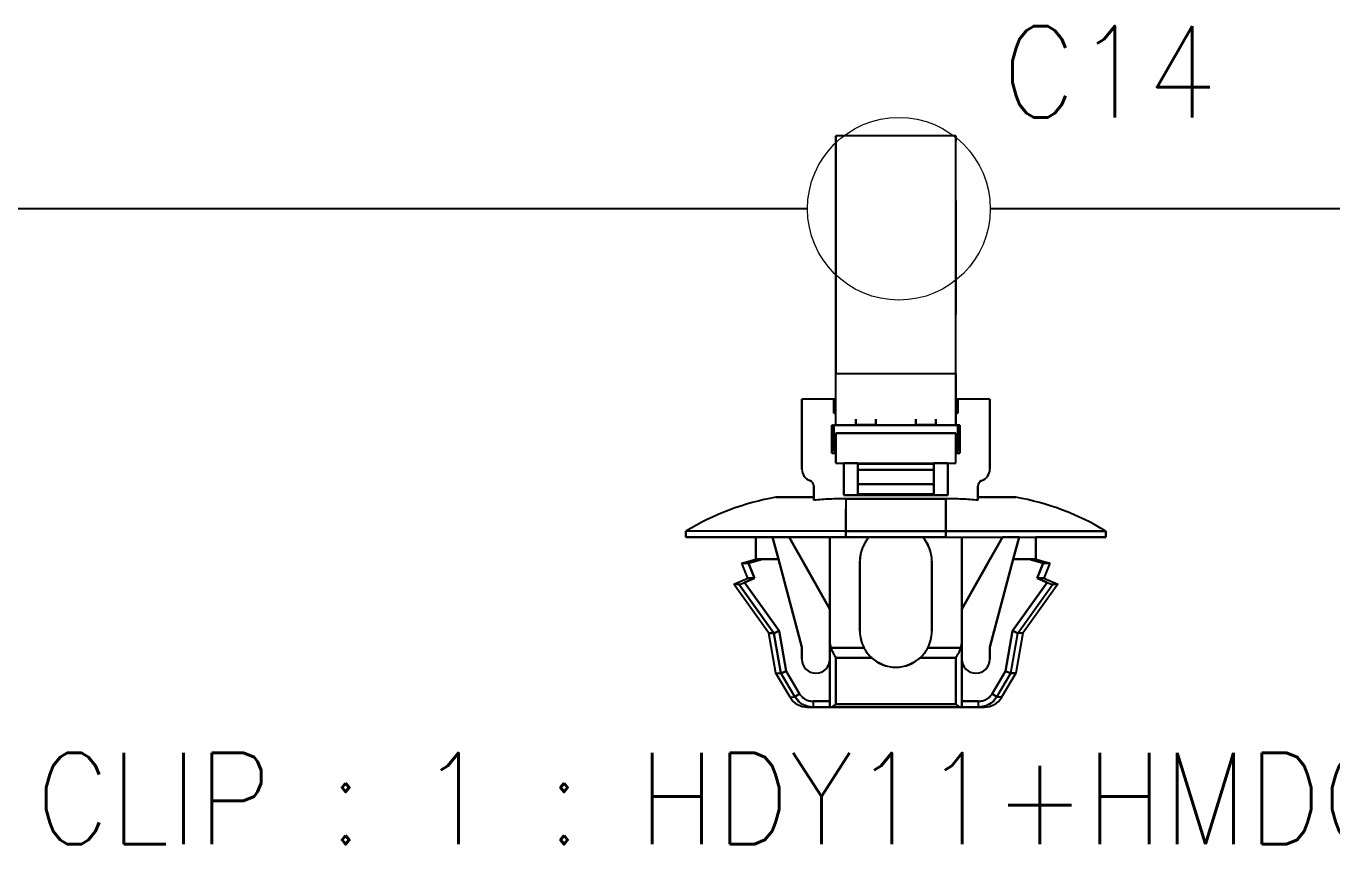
# Model space of a CAD drawing. Header units: inches. Extents: x 47316 to 59086, y 3141 to 11743.
# Drawn here: x 52164.04 to 52199.78, y 6256.4 to 6279.03 of the extents above; entities that cross this region are included whole.
import ezdxf

# ---------------------------------------------------------------- set-up
doc = ezdxf.new("R2010")
doc.units = ezdxf.units.IN
doc.header["$MEASUREMENT"] = 0
doc.styles.get("Standard").update_dxf_attribs({"font": ''})
doc.styles.get('Standard').set_extended_font_data('SimSun')
doc.linetypes.add('_VH_OTCON', pattern='A,0.0001,[7,VeSys.shx,S=0.1,R=0,X=0,Y=0],-0.4,[7,VeSys.shx,S=0.1,R=0,X=0,Y=0],-0.4,["X",Standard,S=1,R=0,X=-0.5,Y=-0.5],-0.0001,[7,VeSys.shx,S=0.1,R=0,X=0,Y=0],-0.4', length=1.2002)

msp = doc.modelspace()

# ---------------------------------------------------------------- linework, layer by layer
at = {"color": 7, "ltscale": 0.378897}
msp.add_line((52186.205, 6276.023), (52186.205, 6269.523), dxfattribs=at)
at = {"color": 7, "ltscale": 0.15}
for p, q in [((52189.489, 6276.023), (52186.205, 6276.023)), ((52186.205, 6269.523), (52189.489, 6269.523)), ((52186.205, 6269.523), (52189.489, 6269.523)), ((52189.489, 6267.887), (52186.205, 6267.887)), ((52186.205, 6267.887), (52189.489, 6267.887)), ((52186.205, 6267.066), (52189.489, 6267.066)), ((52186.205, 6267.066), (52189.489, 6267.066)), ((52189.489, 6260.471), (52186.205, 6260.471)), ((52186.205, 6260.471), (52189.489, 6260.471))]:
    msp.add_line(p, q, dxfattribs=at)
at = {"color": 7, "ltscale": 0.215019}
msp.add_line((52186.205, 6271.556), (52186.205, 6276.023), dxfattribs=at)
at = {"color": 7, "ltscale": 0.315749}
msp.add_line((52186.205, 6276.023), (52186.205, 6270.085), dxfattribs=at)
at = {"color": 7, "ltscale": 0.378905}
msp.add_line((52186.205, 6269.523), (52186.205, 6276.023), dxfattribs=at)
at = {"color": 7, "ltscale": 0.315758}
msp.add_line((52186.205, 6276.023), (52186.205, 6270.085), dxfattribs=at)
at = {"color": 7, "ltscale": 0.378893}
msp.add_line((52189.489, 6269.523), (52189.489, 6276.023), dxfattribs=at)
at = {"color": 7, "ltscale": 0.0272}
msp.add_line((52189.489, 6275.876), (52189.489, 6276.023), dxfattribs=at)
at = {"color": 7, "ltscale": 0.37888}
msp.add_line((52189.489, 6269.523), (52189.489, 6276.023), dxfattribs=at)
at = {"color": 7, "ltscale": 0.027199}
msp.add_line((52189.489, 6276.023), (52189.489, 6275.876), dxfattribs=at)
at = {"color": 7, "ltscale": 0.179182}
msp.add_line((52186.205, 6271.779), (52186.205, 6275.702), dxfattribs=at)
at = {"color": 7, "ltscale": 0.142589}
msp.add_line((52189.489, 6274.257), (52189.489, 6271.135), dxfattribs=at)
at = {"color": 7, "ltscale": 0.142593}
msp.add_line((52189.489, 6271.134), (52189.489, 6274.256), dxfattribs=at)
at = {"color": 0, "linetype": '_VH_OTCON', "ltscale": 5}
for p, q in [((52185.429, 6274.029), (52074.429, 6274.029)), ((52301.429, 6274.029), (52190.429, 6274.029))]:
    msp.add_line(p, q, dxfattribs=at)
at = {"color": 7, "ltscale": 0.026669}
for p, q in [((52186.205, 6271.779), (52186.205, 6271.195)), ((52186.205, 6271.195), (52186.205, 6271.779)), ((52186.205, 6271.556), (52186.205, 6270.973))]:
    msp.add_line(p, q, dxfattribs=at)
at = {"color": 7, "ltscale": 0.108633}
msp.add_line((52186.205, 6268.817), (52186.205, 6271.195), dxfattribs=at)
at = {"color": 7, "ltscale": 0.076392}
msp.add_line((52186.205, 6269.523), (52186.205, 6271.195), dxfattribs=at)
at = {"color": 7, "ltscale": 0.098454}
msp.add_line((52186.205, 6268.817), (52186.205, 6270.973), dxfattribs=at)
at = {"color": 7, "ltscale": 0.057913}
msp.add_line((52186.205, 6268.817), (52186.205, 6270.085), dxfattribs=at)
at = {"color": 7, "ltscale": 0.0644}
for p, q in [((52186.205, 6268.114), (52186.205, 6269.523)), ((52186.205, 6268.114), (52186.205, 6269.523)), ((52189.489, 6269.523), (52189.489, 6268.114)), ((52189.489, 6268.114), (52189.489, 6269.523))]:
    msp.add_line(p, q, dxfattribs=at)
at = {"color": 7, "ltscale": 0.025}
for p, q in [((52185.275, 6268.27), (52185.275, 6268.817)), ((52187.3, 6268.114), (52186.752, 6268.114)), ((52187.3, 6268.114), (52186.752, 6268.114)), ((52187.3, 6268.106), (52186.752, 6268.106)), ((52188.941, 6268.114), (52188.394, 6268.114)), ((52188.941, 6268.114), (52188.394, 6268.114))]:
    msp.add_line(p, q, dxfattribs=at)
at = {"color": 7, "ltscale": 0.039999}
for p, q in [((52186.15, 6268.817), (52185.275, 6268.817)), ((52186.15, 6268.817), (52185.275, 6268.817)), ((52190.419, 6268.817), (52189.543, 6268.817)), ((52190.419, 6268.817), (52189.543, 6268.817))]:
    msp.add_line(p, q, dxfattribs=at)
at = {"color": 7, "ltscale": 0.022501}
for p, q in [((52185.275, 6268.817), (52185.275, 6268.325)), ((52185.275, 6268.817), (52185.275, 6268.325)), ((52190.419, 6268.817), (52190.419, 6268.325)), ((52190.419, 6268.325), (52190.419, 6268.817))]:
    msp.add_line(p, q, dxfattribs=at)
at = {"color": 7, "ltscale": 0.0175}
for p, q in [((52186.15, 6268.817), (52186.15, 6268.434)), ((52186.15, 6268.817), (52186.15, 6268.434)), ((52186.15, 6268.434), (52186.15, 6268.817)), ((52189.543, 6268.817), (52189.543, 6268.434)), ((52189.543, 6268.434), (52189.543, 6268.817))]:
    msp.add_line(p, q, dxfattribs=at)
at = {"color": 7, "ltscale": 0.002499}
for p, q in [((52186.205, 6268.817), (52186.15, 6268.817)), ((52189.543, 6268.817), (52189.489, 6268.817)), ((52186.15, 6268.434), (52186.205, 6268.434)), ((52186.205, 6268.434), (52186.15, 6268.434)), ((52189.489, 6268.434), (52189.543, 6268.434)), ((52189.543, 6268.434), (52189.489, 6268.434)), ((52186.096, 6268.106), (52186.15, 6268.106)), ((52186.096, 6268.106), (52186.15, 6268.106)), ((52189.598, 6268.106), (52189.543, 6268.106)), ((52189.543, 6268.106), (52189.598, 6268.106)), ((52189.543, 6268.106), (52189.598, 6268.106)), ((52186.15, 6267.394), (52186.205, 6267.394)), ((52186.205, 6267.394), (52186.15, 6267.394)), ((52186.15, 6267.394), (52186.205, 6267.394)), ((52189.489, 6267.394), (52189.543, 6267.394)), ((52189.543, 6267.394), (52189.489, 6267.394)), ((52189.489, 6267.394), (52189.543, 6267.394))]:
    msp.add_line(p, q, dxfattribs=at)
at = {"color": 7, "ltscale": 2.6e-05}
for p, q in [((52186.15, 6268.817), (52186.15, 6268.817)), ((52189.543, 6268.817), (52189.543, 6268.817))]:
    msp.add_line(p, q, dxfattribs=at)
at = {"color": 7, "ltscale": 0.064999}
for p, q in [((52185.275, 6268.325), (52185.275, 6266.902)), ((52185.275, 6268.325), (52185.275, 6266.902)), ((52190.419, 6268.325), (52190.419, 6266.902)), ((52190.419, 6266.902), (52190.419, 6268.325))]:
    msp.add_line(p, q, dxfattribs=at)
at = {"color": 7, "ltscale": 0.0625}
msp.add_line((52185.275, 6266.902), (52185.275, 6268.27), dxfattribs=at)
at = {"color": 7, "ltscale": 0.0075}
for p, q in [((52186.752, 6268.106), (52186.752, 6268.27)), ((52186.752, 6268.27), (52186.752, 6268.106)), ((52187.3, 6268.27), (52187.3, 6268.106)), ((52187.3, 6268.106), (52187.3, 6268.27)), ((52188.394, 6268.106), (52188.394, 6268.27)), ((52188.394, 6268.27), (52188.394, 6268.106)), ((52188.941, 6268.27), (52188.941, 6268.106)), ((52188.941, 6268.106), (52188.941, 6268.27)), ((52182.1, 6265.205), (52182.1, 6265.041)), ((52182.1, 6265.041), (52182.1, 6265.205)), ((52186.479, 6265.205), (52186.479, 6265.041)), ((52186.479, 6265.041), (52186.479, 6265.205)), ((52189.215, 6265.041), (52189.215, 6265.205)), ((52189.215, 6265.205), (52189.215, 6265.041)), ((52193.593, 6265.205), (52193.593, 6265.041)), ((52193.593, 6265.041), (52193.593, 6265.205)), ((52185.582, 6260.553), (52185.582, 6260.389)), ((52185.582, 6260.553), (52185.582, 6260.389)), ((52186.041, 6260.389), (52186.041, 6260.553)), ((52190.111, 6260.389), (52190.111, 6260.553)), ((52190.111, 6260.389), (52190.111, 6260.553))]:
    msp.add_line(p, q, dxfattribs=at)
at = {"color": 7, "ltscale": 0.000629}
msp.add_line((52186.109, 6268.106), (52186.096, 6268.106), dxfattribs=at)
at = {"color": 7, "ltscale": 0.035001}
for p, q in [((52186.096, 6268.106), (52186.096, 6267.34)), ((52186.096, 6267.34), (52186.096, 6268.106)), ((52189.598, 6267.34), (52189.598, 6268.106)), ((52189.598, 6267.34), (52189.598, 6268.106)), ((52189.598, 6268.106), (52189.598, 6267.34)), ((52186.479, 6265.041), (52186.479, 6265.807)), ((52186.479, 6265.041), (52186.479, 6265.807))]:
    msp.add_line(p, q, dxfattribs=at)
at = {"color": 7, "ltscale": 0.154999}
for p, q in [((52186.15, 6268.106), (52189.543, 6268.106)), ((52189.543, 6268.106), (52186.15, 6268.106))]:
    msp.add_line(p, q, dxfattribs=at)
at = {"color": 7, "ltscale": 0.032501}
for p, q in [((52186.15, 6268.106), (52186.15, 6267.394)), ((52186.15, 6268.106), (52186.15, 6267.394)), ((52189.543, 6268.106), (52189.543, 6267.394)), ((52189.543, 6267.394), (52189.543, 6268.106))]:
    msp.add_line(p, q, dxfattribs=at)
at = {"color": 7, "ltscale": 0.021939}
msp.add_line((52186.15, 6268.106), (52186.15, 6267.625), dxfattribs=at)
at = {"color": 7, "ltscale": 0.0375}
for p, q in [((52186.205, 6267.887), (52186.205, 6267.066)), ((52186.205, 6267.066), (52186.205, 6267.887)), ((52189.489, 6267.066), (52189.489, 6267.887)), ((52189.489, 6267.066), (52189.489, 6267.887))]:
    msp.add_line(p, q, dxfattribs=at)
at = {"color": 7, "ltscale": 0.000322}
msp.add_line((52187.3, 6268.106), (52187.3, 6268.113), dxfattribs=at)
at = {"color": 7, "ltscale": 0.023056}
msp.add_line((52188.899, 6268.106), (52188.394, 6268.106), dxfattribs=at)
at = {"color": 7, "ltscale": 0.000368}
msp.add_line((52188.941, 6268.114), (52188.941, 6268.106), dxfattribs=at)
at = {"color": 7, "ltscale": 0.010562}
msp.add_line((52186.15, 6267.394), (52186.15, 6267.625), dxfattribs=at)
at = {"color": 7, "ltscale": 0.004999}
for p, q in [((52186.096, 6267.34), (52186.205, 6267.34)), ((52186.205, 6267.34), (52186.096, 6267.34)), ((52189.489, 6267.34), (52189.598, 6267.34)), ((52189.598, 6267.34), (52189.489, 6267.34))]:
    msp.add_line(p, q, dxfattribs=at)
at = {"color": 7, "ltscale": 0.002502}
msp.add_line((52186.205, 6267.34), (52186.205, 6267.394), dxfattribs=at)
at = {"color": 7, "ltscale": 0.040002}
for p, q in [((52186.424, 6267.066), (52186.424, 6266.19)), ((52186.424, 6266.19), (52186.424, 6267.066)), ((52189.27, 6266.19), (52189.27, 6267.066)), ((52189.27, 6266.19), (52189.27, 6267.066)), ((52189.27, 6267.066), (52189.27, 6266.19))]:
    msp.add_line(p, q, dxfattribs=at)
at = {"color": 7, "ltscale": 0.017502}
for p, q in [((52186.807, 6267.066), (52186.424, 6267.066)), ((52189.27, 6267.066), (52188.887, 6267.066))]:
    msp.add_line(p, q, dxfattribs=at)
at = {"color": 7, "ltscale": 0.00087}
for p, q in [((52186.807, 6267.047), (52186.807, 6267.066)), ((52186.807, 6267.066), (52186.807, 6267.047)), ((52188.887, 6267.047), (52188.887, 6267.066)), ((52188.887, 6267.066), (52188.887, 6267.047))]:
    msp.add_line(p, q, dxfattribs=at)
at = {"color": 7, "ltscale": 0.023952}
msp.add_line((52186.807, 6266.542), (52186.807, 6267.066), dxfattribs=at)
at = {"color": 7, "ltscale": 0.007443}
for p, q in [((52186.807, 6266.884), (52186.807, 6267.047)), ((52186.807, 6267.047), (52186.807, 6266.884)), ((52188.887, 6266.884), (52188.887, 6267.047)), ((52188.887, 6267.047), (52188.887, 6266.884))]:
    msp.add_line(p, q, dxfattribs=at)
at = {"color": 7, "ltscale": 0.095001}
for p, q in [((52186.807, 6267.047), (52188.887, 6267.047)), ((52188.887, 6267.047), (52186.807, 6267.047)), ((52186.807, 6266.884), (52188.887, 6266.884)), ((52188.887, 6266.884), (52186.807, 6266.884)), ((52188.887, 6266.493), (52186.807, 6266.493)), ((52186.807, 6266.493), (52188.887, 6266.493)), ((52188.887, 6266.222), (52186.807, 6266.222))]:
    msp.add_line(p, q, dxfattribs=at)
at = {"color": 7, "ltscale": 0.017839}
for p, q in [((52186.807, 6266.493), (52186.807, 6266.884)), ((52186.807, 6266.884), (52186.807, 6266.493)), ((52188.887, 6266.493), (52188.887, 6266.884)), ((52188.887, 6266.884), (52188.887, 6266.493))]:
    msp.add_line(p, q, dxfattribs=at)
at = {"color": 7, "ltscale": 0.013786}
msp.add_line((52185.603, 6266.135), (52185.603, 6266.437), dxfattribs=at)
at = {"color": 7, "ltscale": 0.017471}
for p, q in [((52185.603, 6266.055), (52185.603, 6266.437)), ((52190.091, 6266.055), (52190.091, 6266.437))]:
    msp.add_line(p, q, dxfattribs=at)
at = {"color": 7, "ltscale": 0.017476}
for p, q in [((52185.603, 6266.437), (52185.603, 6266.055)), ((52190.091, 6266.437), (52190.091, 6266.055))]:
    msp.add_line(p, q, dxfattribs=at)
at = {"color": 7, "ltscale": 0.014789}
msp.add_line((52186.807, 6266.514), (52186.807, 6266.19), dxfattribs=at)
at = {"color": 7, "ltscale": 0.013841}
for p, q in [((52186.807, 6266.19), (52186.807, 6266.493)), ((52188.887, 6266.493), (52188.887, 6266.19))]:
    msp.add_line(p, q, dxfattribs=at)
at = {"color": 7, "ltscale": 0.012407}
for p, q in [((52186.807, 6266.222), (52186.807, 6266.493)), ((52188.887, 6266.222), (52188.887, 6266.493))]:
    msp.add_line(p, q, dxfattribs=at)
at = {"color": 7, "ltscale": 0.047501}
for p, q in [((52184.563, 6266.135), (52185.603, 6266.135)), ((52185.603, 6266.135), (52184.563, 6266.135)), ((52190.091, 6266.135), (52191.131, 6266.135)), ((52191.131, 6266.135), (52190.091, 6266.135))]:
    msp.add_line(p, q, dxfattribs=at)
at = {"color": 7, "ltscale": 0.00369}
for p, q in [((52185.603, 6266.055), (52185.603, 6266.135)), ((52190.091, 6266.135), (52190.091, 6266.055))]:
    msp.add_line(p, q, dxfattribs=at)
at = {"color": 7, "ltscale": 0.129999}
for p, q in [((52186.424, 6266.19), (52189.27, 6266.19)), ((52189.27, 6266.19), (52186.424, 6266.19))]:
    msp.add_line(p, q, dxfattribs=at)
at = {"color": 7, "ltscale": 0.040567}
for p, q in [((52186.479, 6266.093), (52186.479, 6265.205)), ((52189.215, 6266.093), (52189.215, 6265.205))]:
    msp.add_line(p, q, dxfattribs=at)
at = {"color": 7, "ltscale": 0.125}
for p, q in [((52189.215, 6266.093), (52186.479, 6266.093)), ((52186.479, 6266.093), (52189.215, 6266.093)), ((52189.215, 6265.205), (52186.479, 6265.205)), ((52186.479, 6265.205), (52189.215, 6265.205)), ((52189.215, 6265.041), (52186.479, 6265.041)), ((52186.479, 6265.041), (52189.215, 6265.041))]:
    msp.add_line(p, q, dxfattribs=at)
at = {"color": 7, "ltscale": 0.040569}
for p, q in [((52186.479, 6266.093), (52186.479, 6265.205)), ((52189.215, 6265.205), (52189.215, 6266.093))]:
    msp.add_line(p, q, dxfattribs=at)
at = {"color": 7, "ltscale": 0.001447}
msp.add_line((52188.887, 6266.222), (52188.887, 6266.19), dxfattribs=at)
at = {"color": 7, "ltscale": 0.02751}
msp.add_line((52189.215, 6265.205), (52189.215, 6265.807), dxfattribs=at)
msp.add_line((52189.215, 6265.205), (52189.215, 6265.807), dxfattribs=at)
at = {"color": 7, "ltscale": 0.2}
for p, q in [((52186.479, 6265.205), (52182.1, 6265.205)), ((52186.479, 6265.205), (52182.1, 6265.205)), ((52186.479, 6265.041), (52182.1, 6265.041)), ((52182.1, 6265.041), (52186.479, 6265.041)), ((52193.593, 6265.205), (52189.215, 6265.205)), ((52189.215, 6265.205), (52193.593, 6265.205)), ((52189.215, 6265.041), (52193.593, 6265.041)), ((52189.215, 6265.041), (52193.593, 6265.041))]:
    msp.add_line(p, q, dxfattribs=at)
at = {"color": 7, "ltscale": 0.087396}
for p, q in [((52182.1, 6265.041), (52184.014, 6265.041)), ((52193.593, 6265.041), (52191.68, 6265.041)), ((52193.593, 6265.041), (52191.68, 6265.041))]:
    msp.add_line(p, q, dxfattribs=at)
at = {"color": 7, "ltscale": 0.0875}
for p, q in [((52184.016, 6265.041), (52182.1, 6265.041)), ((52186.862, 6262.469), (52186.862, 6264.384)), ((52186.862, 6264.384), (52186.862, 6262.469)), ((52188.832, 6264.384), (52188.832, 6262.469)), ((52188.832, 6262.469), (52188.832, 6264.384)), ((52188.832, 6262.469), (52188.832, 6264.384))]:
    msp.add_line(p, q, dxfattribs=at)
at = {"color": 7, "ltscale": 0.027499}
for p, q in [((52184.016, 6264.439), (52184.016, 6265.041)), ((52184.016, 6265.041), (52184.016, 6264.439)), ((52191.678, 6264.439), (52191.678, 6265.041)), ((52191.678, 6265.041), (52191.678, 6264.439))]:
    msp.add_line(p, q, dxfattribs=at)
at = {"color": 7, "ltscale": 0.028456}
for p, q in [((52184.634, 6264.439), (52184.473, 6265.041)), ((52184.473, 6265.041), (52184.634, 6264.439)), ((52191.06, 6264.439), (52191.22, 6265.041)), ((52191.22, 6265.041), (52191.06, 6264.439))]:
    msp.add_line(p, q, dxfattribs=at)
at = {"color": 7, "ltscale": 0.020602}
for p, q in [((52184.473, 6265.041), (52184.924, 6265.041)), ((52191.22, 6265.041), (52190.769, 6265.041)), ((52191.22, 6265.041), (52190.769, 6265.041))]:
    msp.add_line(p, q, dxfattribs=at)
at = {"color": 7, "ltscale": 0.020749}
msp.add_line((52184.928, 6265.041), (52184.473, 6265.041), dxfattribs=at)
at = {"color": 7, "ltscale": 0.015289}
msp.add_line((52185.092, 6264.751), (52184.927, 6265.042), dxfattribs=at)
at = {"color": 7, "ltscale": 0.015242}
for p, q in [((52184.928, 6265.041), (52185.092, 6264.751)), ((52190.602, 6264.751), (52190.766, 6265.041))]:
    msp.add_line(p, q, dxfattribs=at)
at = {"color": 7, "ltscale": 0.089999}
for p, q in [((52186.041, 6265.041), (52186.041, 6263.071)), ((52186.041, 6263.071), (52186.041, 6265.041)), ((52189.653, 6263.071), (52189.653, 6265.041)), ((52189.653, 6265.041), (52189.653, 6263.071))]:
    msp.add_line(p, q, dxfattribs=at)
at = {"color": 7, "ltscale": 0.015215}
msp.add_line((52190.766, 6265.041), (52190.602, 6264.751), dxfattribs=at)
at = {"color": 7, "ltscale": 0.02697}
msp.add_line((52185.382, 6264.236), (52185.092, 6264.751), dxfattribs=at)
at = {"color": 7, "ltscale": 0.026985}
for p, q in [((52185.092, 6264.751), (52185.382, 6264.236)), ((52190.311, 6264.236), (52190.602, 6264.751))]:
    msp.add_line(p, q, dxfattribs=at)
at = {"color": 7, "ltscale": 0.02701}
msp.add_line((52190.602, 6264.751), (52190.311, 6264.236), dxfattribs=at)
at = {"color": 7, "ltscale": 0.018183}
msp.add_line((52183.633, 6264.329), (52184.016, 6264.439), dxfattribs=at)
at = {"color": 7, "ltscale": 0.008429}
for p, q in [((52183.817, 6264.329), (52183.633, 6264.329)), ((52191.712, 6263.919), (52191.896, 6263.919))]:
    msp.add_line(p, q, dxfattribs=at)
at = {"color": 7, "ltscale": 0.020195}
for p, q in [((52183.797, 6263.919), (52183.633, 6264.329)), ((52183.817, 6264.329), (52183.982, 6263.919)), ((52183.982, 6263.919), (52183.817, 6264.329)), ((52191.876, 6264.329), (52191.712, 6263.919)), ((52191.712, 6263.919), (52191.876, 6264.329)), ((52192.061, 6264.329), (52191.896, 6263.919))]:
    msp.add_line(p, q, dxfattribs=at)
at = {"color": 7, "ltscale": 0.008438}
msp.add_line((52183.633, 6264.329), (52183.818, 6264.329), dxfattribs=at)
at = {"color": 7, "ltscale": 0.002185}
msp.add_line((52183.724, 6264.329), (52183.676, 6264.329), dxfattribs=at)
at = {"color": 7, "ltscale": 0.018199}
for p, q in [((52184.201, 6264.439), (52183.817, 6264.329)), ((52183.817, 6264.329), (52184.201, 6264.439)), ((52191.493, 6264.439), (52191.876, 6264.329)), ((52191.876, 6264.329), (52191.493, 6264.439))]:
    msp.add_line(p, q, dxfattribs=at)
at = {"color": 7, "ltscale": 0.000342}
for p, q in [((52184.023, 6264.439), (52184.016, 6264.439)), ((52191.678, 6264.439), (52191.67, 6264.439))]:
    msp.add_line(p, q, dxfattribs=at)
at = {"color": 7, "ltscale": 0.006641}
msp.add_line((52184.016, 6264.439), (52184.161, 6264.439), dxfattribs=at)
at = {"color": 7, "ltscale": 0.002142}
msp.add_line((52184.063, 6264.439), (52184.016, 6264.439), dxfattribs=at)
at = {"color": 7, "ltscale": 0.00033}
for p, q in [((52184.016, 6264.439), (52184.023, 6264.439)), ((52191.671, 6264.439), (52191.678, 6264.439)), ((52191.896, 6263.919), (52191.889, 6263.919))]:
    msp.add_line(p, q, dxfattribs=at)
at = {"color": 7, "ltscale": 0.002136}
msp.add_line((52184.016, 6264.439), (52184.063, 6264.439), dxfattribs=at)
at = {"color": 7, "ltscale": 0.001825}
msp.add_line((52184.023, 6264.439), (52184.063, 6264.439), dxfattribs=at)
at = {"color": 7, "ltscale": 0.003674}
for p, q in [((52184.104, 6264.439), (52184.023, 6264.439)), ((52191.67, 6264.439), (52191.59, 6264.439))]:
    msp.add_line(p, q, dxfattribs=at)
at = {"color": 7, "ltscale": 0.006299}
msp.add_line((52184.201, 6264.439), (52184.063, 6264.439), dxfattribs=at)
at = {"color": 7, "ltscale": 0.006305}
msp.add_line((52184.063, 6264.439), (52184.201, 6264.439), dxfattribs=at)
at = {"color": 7, "ltscale": 0.00329}
msp.add_line((52184.176, 6264.439), (52184.104, 6264.439), dxfattribs=at)
at = {"color": 7, "ltscale": 0.019785}
for p, q in [((52184.634, 6264.439), (52184.201, 6264.439)), ((52184.201, 6264.439), (52184.634, 6264.439)), ((52191.06, 6264.439), (52191.493, 6264.439)), ((52191.493, 6264.439), (52191.06, 6264.439))]:
    msp.add_line(p, q, dxfattribs=at)
at = {"color": 7, "ltscale": 0.11383}
for p, q in [((52185.275, 6262.031), (52184.634, 6264.439)), ((52184.634, 6264.439), (52185.275, 6262.031)), ((52190.419, 6262.031), (52191.06, 6264.439)), ((52191.06, 6264.439), (52190.419, 6262.031))]:
    msp.add_line(p, q, dxfattribs=at)
at = {"color": 7, "ltscale": 0.065039}
msp.add_line((52186.041, 6263.071), (52185.341, 6264.31), dxfattribs=at)
at = {"color": 7, "ltscale": 0.06116}
msp.add_line((52186.041, 6263.071), (52185.382, 6264.236), dxfattribs=at)
at = {"color": 7, "ltscale": 0.061156}
for p, q in [((52185.382, 6264.236), (52186.041, 6263.071)), ((52189.653, 6263.071), (52190.311, 6264.236))]:
    msp.add_line(p, q, dxfattribs=at)
at = {"color": 7, "ltscale": 0.064963}
msp.add_line((52190.352, 6264.309), (52189.653, 6263.071), dxfattribs=at)
at = {"color": 7, "ltscale": 0.061161}
msp.add_line((52190.311, 6264.236), (52189.653, 6263.071), dxfattribs=at)
at = {"color": 7, "ltscale": 0.008441}
for p, q in [((52191.678, 6264.439), (52191.493, 6264.439)), ((52191.493, 6264.439), (52191.678, 6264.439)), ((52191.897, 6263.919), (52191.712, 6263.919))]:
    msp.add_line(p, q, dxfattribs=at)
at = {"color": 7, "ltscale": 0.008432}
msp.add_line((52191.493, 6264.439), (52191.678, 6264.439), dxfattribs=at)
at = {"color": 7, "ltscale": 0.00434}
msp.add_line((52191.59, 6264.439), (52191.495, 6264.439), dxfattribs=at)
at = {"color": 7, "ltscale": 0.002209}
msp.add_line((52191.622, 6264.439), (52191.671, 6264.439), dxfattribs=at)
at = {"color": 7, "ltscale": 0.000286}
for p, q in [((52191.676, 6264.437), (52191.67, 6264.439)), ((52191.67, 6264.439), (52191.676, 6264.437))]:
    msp.add_line(p, q, dxfattribs=at)
at = {"color": 7, "ltscale": 0.018174}
msp.add_line((52191.678, 6264.439), (52192.06, 6264.329), dxfattribs=at)
at = {"color": 7, "ltscale": 0.004681}
for p, q in [((52191.979, 6264.329), (52191.876, 6264.329)), ((52191.876, 6264.329), (52191.979, 6264.329))]:
    msp.add_line(p, q, dxfattribs=at)
at = {"color": 7, "ltscale": 0.002823}
msp.add_line((52192.04, 6264.329), (52191.979, 6264.329), dxfattribs=at)
at = {"color": 7, "ltscale": 0.00282}
for p, q in [((52191.979, 6264.329), (52192.04, 6264.329)), ((52183.817, 6263.919), (52183.879, 6263.919))]:
    msp.add_line(p, q, dxfattribs=at)
at = {"color": 7, "ltscale": 0.000925}
msp.add_line((52192.061, 6264.329), (52192.04, 6264.329), dxfattribs=at)
at = {"color": 7, "ltscale": 0.000912}
for p, q in [((52192.04, 6264.329), (52192.06, 6264.329)), ((52183.797, 6263.919), (52183.817, 6263.919))]:
    msp.add_line(p, q, dxfattribs=at)
at = {"color": 7, "ltscale": 0.019}
msp.add_line((52183.414, 6263.755), (52183.797, 6263.919), dxfattribs=at)
at = {"color": 7, "ltscale": 0.013619}
for p, q in [((52183.982, 6263.919), (52183.708, 6263.802)), ((52183.708, 6263.802), (52183.982, 6263.919)), ((52191.712, 6263.919), (52191.986, 6263.802)), ((52191.986, 6263.802), (52191.712, 6263.919))]:
    msp.add_line(p, q, dxfattribs=at)
at = {"color": 7, "ltscale": 0.0009}
msp.add_line((52183.816, 6263.919), (52183.797, 6263.919), dxfattribs=at)
at = {"color": 7, "ltscale": 0.002856}
msp.add_line((52183.804, 6263.919), (52183.867, 6263.919), dxfattribs=at)
at = {"color": 7, "ltscale": 0.002869}
msp.add_line((52183.867, 6263.919), (52183.804, 6263.919), dxfattribs=at)
at = {"color": 7, "ltscale": 0.002832}
msp.add_line((52183.878, 6263.919), (52183.816, 6263.919), dxfattribs=at)
at = {"color": 7, "ltscale": 0.004715}
msp.add_line((52183.982, 6263.919), (52183.878, 6263.919), dxfattribs=at)
at = {"color": 7, "ltscale": 0.004687}
msp.add_line((52183.879, 6263.919), (52183.982, 6263.919), dxfattribs=at)
at = {"color": 7, "ltscale": 0.040697}
msp.add_line((52186.041, 6263.274), (52186.041, 6264.165), dxfattribs=at)
at = {"color": 7, "ltscale": 0.040701}
msp.add_line((52186.041, 6264.165), (52186.041, 6263.274), dxfattribs=at)
at = {"color": 7, "ltscale": 0.004291}
msp.add_line((52191.806, 6263.919), (52191.712, 6263.919), dxfattribs=at)
at = {"color": 7, "ltscale": 0.003809}
msp.add_line((52191.889, 6263.919), (52191.806, 6263.919), dxfattribs=at)
at = {"color": 7, "ltscale": 0.001593}
msp.add_line((52191.855, 6263.919), (52191.89, 6263.919), dxfattribs=at)
at = {"color": 7, "ltscale": 0.000327}
msp.add_line((52191.89, 6263.919), (52191.897, 6263.919), dxfattribs=at)
at = {"color": 7, "ltscale": 0.019025}
msp.add_line((52191.897, 6263.919), (52192.28, 6263.755), dxfattribs=at)
at = {"color": 7, "ltscale": 4.3e-05}
msp.add_line((52183.414, 6263.755), (52183.415, 6263.755), dxfattribs=at)
at = {"color": 7, "ltscale": 0.075271}
for p, q in [((52184.372, 6262.414), (52183.414, 6263.755)), ((52183.549, 6263.755), (52184.507, 6262.414)), ((52184.507, 6262.414), (52183.549, 6263.755)), ((52191.187, 6262.414), (52192.145, 6263.755)), ((52192.28, 6263.755), (52191.322, 6262.414))]:
    msp.add_line(p, q, dxfattribs=at)
at = {"color": 7, "ltscale": 4.9e-05}
msp.add_line((52183.414, 6263.755), (52183.415, 6263.755), dxfattribs=at)
at = {"color": 7, "ltscale": 0.000903}
msp.add_line((52183.415, 6263.755), (52183.435, 6263.755), dxfattribs=at)
at = {"color": 7, "ltscale": 0.000916}
msp.add_line((52183.415, 6263.755), (52183.435, 6263.755), dxfattribs=at)
at = {"color": 7, "ltscale": 0.005222}
msp.add_line((52183.435, 6263.755), (52183.549, 6263.755), dxfattribs=at)
at = {"color": 7, "ltscale": 0.005249}
msp.add_line((52183.435, 6263.755), (52183.55, 6263.755), dxfattribs=at)
at = {"color": 7, "ltscale": 0.074459}
for p, q in [((52183.708, 6263.802), (52184.655, 6262.475)), ((52184.655, 6262.475), (52183.708, 6263.802)), ((52191.986, 6263.802), (52191.038, 6262.475)), ((52191.038, 6262.475), (52191.986, 6263.802))]:
    msp.add_line(p, q, dxfattribs=at)
at = {"color": 7, "ltscale": 0.075264}
msp.add_line((52191.187, 6262.414), (52192.144, 6263.755), dxfattribs=at)
at = {"color": 7, "ltscale": 0.006177}
msp.add_line((52192.144, 6263.755), (52192.28, 6263.755), dxfattribs=at)
at = {"color": 7, "ltscale": 0.006165}
for p, q in [((52192.28, 6263.755), (52192.145, 6263.755)), ((52191.322, 6262.414), (52191.187, 6262.414)), ((52191.322, 6262.414), (52191.187, 6262.414))]:
    msp.add_line(p, q, dxfattribs=at)
at = {"color": 7, "ltscale": 0.039936}
for p, q in [((52186.041, 6263.071), (52186.041, 6262.196)), ((52186.041, 6262.196), (52186.041, 6263.071)), ((52189.653, 6262.196), (52189.653, 6263.071)), ((52189.653, 6263.071), (52189.653, 6262.196))]:
    msp.add_line(p, q, dxfattribs=at)
at = {"color": 7, "ltscale": 0.048712}
msp.add_line((52186.041, 6262.004), (52186.041, 6263.071), dxfattribs=at)
at = {"color": 7, "ltscale": 0.002621}
for p, q in [((52184.511, 6262.415), (52184.564, 6262.437)), ((52184.564, 6262.437), (52184.511, 6262.415)), ((52191.13, 6262.437), (52191.183, 6262.415)), ((52191.183, 6262.415), (52191.13, 6262.437))]:
    msp.add_line(p, q, dxfattribs=at)
at = {"color": 7, "ltscale": 0.000205}
for p, q in [((52184.564, 6262.437), (52184.568, 6262.439)), ((52184.568, 6262.439), (52184.564, 6262.437)), ((52191.126, 6262.439), (52191.13, 6262.437)), ((52191.13, 6262.437), (52191.126, 6262.439))]:
    msp.add_line(p, q, dxfattribs=at)
at = {"color": 7, "ltscale": 0.004321}
for p, q in [((52184.568, 6262.439), (52184.655, 6262.475)), ((52184.655, 6262.475), (52184.568, 6262.439)), ((52191.038, 6262.475), (52191.126, 6262.439)), ((52191.126, 6262.439), (52191.038, 6262.475))]:
    msp.add_line(p, q, dxfattribs=at)
at = {"color": 7, "ltscale": 0.051095}
for p, q in [((52184.655, 6262.475), (52184.848, 6261.373)), ((52184.848, 6261.373), (52184.655, 6262.475)), ((52191.038, 6262.475), (52190.846, 6261.373)), ((52190.846, 6261.373), (52191.038, 6262.475))]:
    msp.add_line(p, q, dxfattribs=at)
at = {"color": 7, "ltscale": 0.006168}
for p, q in [((52184.507, 6262.414), (52184.372, 6262.414)), ((52184.372, 6262.414), (52184.507, 6262.414))]:
    msp.add_line(p, q, dxfattribs=at)
at = {"color": 7, "ltscale": 0.05076}
for p, q in [((52184.563, 6261.319), (52184.372, 6262.414)), ((52191.322, 6262.414), (52191.13, 6261.319))]:
    msp.add_line(p, q, dxfattribs=at)
at = {"color": 7, "ltscale": 0.050773}
for p, q in [((52184.511, 6262.415), (52184.702, 6261.32)), ((52184.702, 6261.32), (52184.511, 6262.415)), ((52190.991, 6261.32), (52191.183, 6262.415))]:
    msp.add_line(p, q, dxfattribs=at)
at = {"color": 7, "ltscale": 0.082565}
for p, q in [((52186.041, 6260.389), (52186.041, 6262.196)), ((52186.041, 6262.196), (52186.041, 6260.389)), ((52189.653, 6262.196), (52189.653, 6260.389)), ((52189.653, 6260.389), (52189.653, 6262.196))]:
    msp.add_line(p, q, dxfattribs=at)
at = {"color": 7, "ltscale": 0.050769}
msp.add_line((52190.991, 6261.32), (52191.186, 6262.414), dxfattribs=at)
at = {"color": 7, "ltscale": 0.014999}
for p, q in [((52185.275, 6261.702), (52185.275, 6262.031)), ((52185.275, 6262.031), (52185.275, 6261.702)), ((52190.419, 6261.702), (52190.419, 6262.031)), ((52190.419, 6261.702), (52190.419, 6262.031)), ((52190.419, 6262.031), (52190.419, 6261.702))]:
    msp.add_line(p, q, dxfattribs=at)
at = {"color": 7, "ltscale": 0.008279}
msp.add_line((52186.041, 6261.823), (52186.041, 6262.004), dxfattribs=at)
at = {"color": 7, "ltscale": 0.005516}
msp.add_line((52186.041, 6261.702), (52186.041, 6261.823), dxfattribs=at)
at = {"color": 7, "ltscale": 0.041339}
for p, q in [((52186.069, 6262.013), (52186.974, 6262.013)), ((52186.974, 6262.013), (52186.069, 6262.013)), ((52188.72, 6262.013), (52189.625, 6262.013)), ((52189.625, 6262.013), (52188.72, 6262.013))]:
    msp.add_line(p, q, dxfattribs=at)
at = {"color": 7, "ltscale": 0.002634}
for p, q in [((52186.069, 6262.013), (52186.089, 6261.959)), ((52189.605, 6261.959), (52189.625, 6262.013))]:
    msp.add_line(p, q, dxfattribs=at)
at = {"color": 7, "ltscale": 0.002635}
for p, q in [((52186.089, 6261.959), (52186.069, 6262.013)), ((52189.625, 6262.013), (52189.605, 6261.959))]:
    msp.add_line(p, q, dxfattribs=at)
at = {"color": 7, "ltscale": 0.044711}
for p, q in [((52187.184, 6261.74), (52186.205, 6261.74)), ((52186.205, 6261.74), (52187.184, 6261.74)), ((52189.489, 6261.74), (52188.51, 6261.74)), ((52188.51, 6261.74), (52189.489, 6261.74))]:
    msp.add_line(p, q, dxfattribs=at)
at = {"color": 7, "ltscale": 0.057954}
for p, q in [((52186.205, 6261.74), (52186.205, 6260.471)), ((52186.205, 6260.471), (52186.205, 6261.74)), ((52189.489, 6260.471), (52189.489, 6261.74)), ((52189.489, 6261.74), (52189.489, 6260.471))]:
    msp.add_line(p, q, dxfattribs=at)
at = {"color": 7, "ltscale": 0.001863}
msp.add_line((52187.155, 6261.767), (52187.185, 6261.739), dxfattribs=at)
at = {"color": 7, "ltscale": 0.000505}
msp.add_line((52187.184, 6261.74), (52187.176, 6261.748), dxfattribs=at)
at = {"color": 7, "ltscale": 0.000598}
msp.add_line((52188.51, 6261.74), (52188.519, 6261.749), dxfattribs=at)
at = {"color": 7, "ltscale": 0.004276}
for p, q in [((52184.76, 6261.341), (52184.848, 6261.373)), ((52184.848, 6261.373), (52184.76, 6261.341)), ((52190.933, 6261.341), (52190.846, 6261.373)), ((52190.846, 6261.373), (52190.934, 6261.341))]:
    msp.add_line(p, q, dxfattribs=at)
at = {"color": 7, "ltscale": 0.0329}
for p, q in [((52184.848, 6261.373), (52185.213, 6260.753)), ((52185.213, 6260.753), (52184.848, 6261.373)), ((52190.846, 6261.373), (52190.481, 6260.753)), ((52190.481, 6260.753), (52190.846, 6261.373))]:
    msp.add_line(p, q, dxfattribs=at)
at = {"color": 7, "ltscale": 0.052501}
msp.add_line((52186.041, 6260.553), (52186.041, 6261.702), dxfattribs=at)
at = {"color": 7, "ltscale": 0.006223}
for p, q in [((52184.563, 6261.319), (52184.7, 6261.319)), ((52184.563, 6261.319), (52184.7, 6261.319)), ((52191.13, 6261.319), (52190.994, 6261.319))]:
    msp.add_line(p, q, dxfattribs=at)
at = {"color": 7, "ltscale": 0.034946}
for p, q in [((52184.951, 6260.66), (52184.563, 6261.319)), ((52191.13, 6261.319), (52190.742, 6260.66))]:
    msp.add_line(p, q, dxfattribs=at)
at = {"color": 7, "ltscale": 0.034208}
for p, q in [((52185.079, 6260.674), (52184.7, 6261.319)), ((52190.614, 6260.674), (52190.994, 6261.319))]:
    msp.add_line(p, q, dxfattribs=at)
at = {"color": 7, "ltscale": 0.000128}
for p, q in [((52184.702, 6261.319), (52184.7, 6261.319)), ((52190.994, 6261.319), (52190.991, 6261.319)), ((52190.991, 6261.319), (52190.994, 6261.319))]:
    msp.add_line(p, q, dxfattribs=at)
at = {"color": 7, "ltscale": 0.002806}
for p, q in [((52184.702, 6261.32), (52184.76, 6261.341)), ((52190.934, 6261.341), (52190.991, 6261.32))]:
    msp.add_line(p, q, dxfattribs=at)
at = {"color": 7, "ltscale": 0.00266}
for p, q in [((52184.757, 6261.34), (52184.702, 6261.32)), ((52190.991, 6261.32), (52190.936, 6261.34))]:
    msp.add_line(p, q, dxfattribs=at)
at = {"color": 7, "ltscale": 0.034163}
for p, q in [((52184.702, 6261.32), (52185.079, 6260.674)), ((52190.614, 6260.674), (52190.991, 6261.32))]:
    msp.add_line(p, q, dxfattribs=at)
at = {"color": 7, "ltscale": 0.006219}
msp.add_line((52190.994, 6261.319), (52191.13, 6261.319), dxfattribs=at)
at = {"color": 7, "ltscale": 0.005864}
msp.add_line((52184.952, 6260.659), (52185.079, 6260.674), dxfattribs=at)
at = {"color": 7, "ltscale": 0.005865}
for p, q in [((52184.952, 6260.659), (52185.079, 6260.674)), ((52190.614, 6260.674), (52190.742, 6260.659))]:
    msp.add_line(p, q, dxfattribs=at)
at = {"color": 7, "ltscale": 0.007092}
for p, q in [((52185.213, 6260.753), (52185.079, 6260.674)), ((52185.079, 6260.674), (52185.213, 6260.753)), ((52190.614, 6260.674), (52190.481, 6260.753)), ((52190.481, 6260.753), (52190.614, 6260.674))]:
    msp.add_line(p, q, dxfattribs=at)
at = {"color": 7, "ltscale": 0.00587}
msp.add_line((52190.742, 6260.659), (52190.614, 6260.674), dxfattribs=at)
at = {"color": 7, "ltscale": 0.015717}
msp.add_line((52185.424, 6260.389), (52185.768, 6260.389), dxfattribs=at)
at = {"color": 7, "ltscale": 0.015729}
msp.add_line((52185.768, 6260.389), (52185.424, 6260.389), dxfattribs=at)
at = {"color": 7, "ltscale": 0.020941}
for p, q in [((52185.582, 6260.553), (52186.041, 6260.553)), ((52186.041, 6260.553), (52185.582, 6260.553)), ((52186.041, 6260.389), (52185.582, 6260.389)), ((52185.582, 6260.389), (52186.041, 6260.389)), ((52190.111, 6260.553), (52189.653, 6260.553)), ((52189.653, 6260.553), (52190.111, 6260.553)), ((52190.111, 6260.389), (52189.653, 6260.389)), ((52189.653, 6260.389), (52190.111, 6260.389))]:
    msp.add_line(p, q, dxfattribs=at)
at = {"color": 7, "ltscale": 0.012512}
for p, q in [((52186.042, 6260.389), (52185.768, 6260.389)), ((52189.926, 6260.389), (52189.652, 6260.389))]:
    msp.add_line(p, q, dxfattribs=at)
at = {"color": 7, "ltscale": 0.000995}
for p, q in [((52186.063, 6260.389), (52186.041, 6260.389)), ((52186.041, 6260.389), (52186.063, 6260.389)), ((52189.653, 6260.389), (52189.631, 6260.389)), ((52189.631, 6260.389), (52189.653, 6260.389))]:
    msp.add_line(p, q, dxfattribs=at)
at = {"color": 7, "ltscale": 0.163214}
msp.add_line((52189.633, 6260.389), (52186.06, 6260.389), dxfattribs=at)
at = {"color": 7, "ltscale": 0.163013}
msp.add_line((52186.063, 6260.389), (52189.631, 6260.389), dxfattribs=at)
at = {"color": 7, "ltscale": 0.000399}
msp.add_line((52189.625, 6260.39), (52189.633, 6260.389), dxfattribs=at)
at = {"color": 7, "ltscale": 0.012915}
msp.add_line((52190.208, 6260.389), (52189.926, 6260.389), dxfattribs=at)
at = {"color": 7, "ltscale": 0.006183}
msp.add_line((52190.247, 6260.389), (52190.111, 6260.389), dxfattribs=at)
at = {"color": 7, "ltscale": 0.007248}
msp.add_line((52190.111, 6260.389), (52190.27, 6260.389), dxfattribs=at)
at = {"color": 7, "ltscale": 0.004422}
msp.add_line((52190.112, 6260.389), (52190.208, 6260.389), dxfattribs=at)
at = {"color": 7, "ltscale": 0.001605}
msp.add_line((52190.226, 6260.389), (52190.261, 6260.389), dxfattribs=at)
at = {"color": 7}
for points in [[(52187.491, 6261.55), (52187.38, 6261.601), (52187.184, 6261.74)], [(52188.51, 6261.74), (52188.314, 6261.601), (52188.202, 6261.55)], [(52185.582, 6260.389), (52185.432, 6260.409), (52185.292, 6260.466), (52185.171, 6260.556), (52185.079, 6260.674)], [(52185.582, 6260.389), (52185.434, 6260.408), (52185.295, 6260.463), (52185.196, 6260.532), (52185.079, 6260.674)], [(52190.614, 6260.674), (52190.522, 6260.555), (52190.401, 6260.465), (52190.261, 6260.409), (52190.111, 6260.389)], [(52190.614, 6260.674), (52190.541, 6260.574), (52190.448, 6260.494), (52190.315, 6260.425), (52190.111, 6260.389)]]:
    msp.add_lwpolyline(points, dxfattribs=at)
at = {"color": 0, "linetype": 'Continuous', "lineweight": 15}
msp.add_circle((52187.929, 6274.029), 2.5, dxfattribs=at)
at = {"color": 7}
for centre, radius, start, end in [((52185.603, 6266.902), 0.328, 179.9994, 250.5293), ((52185.603, 6266.902), 0.328, 180, 250.5288), ((52185.603, 6266.902), 0.328, 179.9994, 250.5294), ((52190.091, 6266.902), 0.328, 289.4712, 0), ((52190.091, 6266.902), 0.328, 289.4707, 0.0006), ((52185.438, 6266.436), 0.166, 57.0425, 70.4553), ((52185.439, 6266.437), 0.164, 0.0195, 70.5097), ((52185.437, 6266.436), 0.166, 0.3156, 70.2132), ((52190.256, 6266.436), 0.166, 109.7868, 179.6844), ((52190.255, 6266.437), 0.164, 109.4907, 179.9809), ((52190.255, 6266.437), 0.165, 109.5431, 137.7308), ((52185.81, 6259.11), 7.135, 100.0643, 121.3266), ((52186.452, 6256.536), 9.556, 92.4655, 95.0982), ((52186.662, 6253.514), 12.585, 92.8258, 94.8248), ((52186.527, 6253.252), 12.841, 90.2174, 92.1704), ((52186.478, 6256.043), 10.05, 89.9939, 92.4892), ((52186.527, 6253.252), 12.841, 90.2174, 92.1704), ((52189.216, 6256.044), 10.049, 87.5107, 90.0063), ((52189.166, 6253.252), 12.841, 87.8296, 89.7826), ((52189.241, 6256.535), 9.557, 84.902, 87.5344), ((52189.032, 6253.514), 12.585, 85.1752, 87.1742), ((52189.884, 6259.11), 7.135, 58.6734, 79.9357), ((52189.884, 6259.11), 7.135, 58.6734, 79.9357), ((52187.861, 6264.378), 1, 138.4852, 179.6729), ((52187.846, 6264.385), 0.984, 138.1813, 180.0244), ((52187.847, 6264.385), 0.985, 359.9744, 41.8082), ((52187.849, 6264.385), 0.983, 17.7035, 41.8454), ((52187.833, 6264.378), 1, 0.3271, 41.5148), ((52187.853, 6264.383), 0.991, 162.0866, 179.9516), ((52183.529, 6264.021), 0.267, 274.42, 288.4837), ((52183.528, 6264.019), 0.265, 274.518, 288.631), ((52183.366, 6264.596), 0.865, 286.6343, 293.2836), ((52183.38, 6264.557), 0.823, 286.458, 293.4523), ((52192.314, 6264.559), 0.825, 246.5546, 253.5173), ((52192.328, 6264.596), 0.865, 246.715, 253.359), ((52192.164, 6264.017), 0.264, 251.3817, 265.6108), ((52192.165, 6264.022), 0.268, 251.5222, 265.5584), ((52187.847, 6262.469), 0.985, 180.0004, 207.5793), ((52187.854, 6262.469), 0.992, 180.0488, 194.3908), ((52187.855, 6262.473), 0.993, 180.2495, 207.6029), ((52187.839, 6262.473), 0.993, 332.3971, 359.7505), ((52187.847, 6262.469), 0.985, 332.4207, 359.9996), ((52187.839, 6262.47), 0.993, 344.7319, 359.944), ((52187.84, 6262.469), 0.992, 345.3918, 359.9518), ((52187.847, 6262.469), 0.985, 345.5164, 359.9998), ((52186.659, 6262.196), 0.619, 179.9621, 197.2519), ((52186.629, 6262.191), 0.589, 179.457, 197.6365), ((52189.034, 6262.196), 0.619, 342.7481, 0.0379), ((52189.064, 6262.191), 0.589, 342.3665, 0.5393), ((52187.162, 6262.404), 1.162, 202.5469, 207.2773), ((52187.152, 6262.4), 1.151, 202.5671, 207.342), ((52187.699, 6262.688), 1.77, 207.4856, 212.3982), ((52187.672, 6262.673), 1.738, 207.542, 212.4484), ((52187.857, 6262.471), 0.995, 207.4251, 217.048), ((52187.851, 6262.472), 0.99, 207.6266, 217.3119), ((52187.848, 6262.469), 0.986, 217.297, 227.6662), ((52187.821, 6262.443), 0.949, 217.0272, 227.8015), ((52187.851, 6262.481), 0.997, 227.9955, 248.9005), ((52187.843, 6262.481), 0.997, 291.0985, 311.9992), ((52187.873, 6262.443), 0.949, 312.1985, 322.9728), ((52187.846, 6262.469), 0.986, 312.3338, 322.703), ((52187.836, 6262.471), 0.995, 322.952, 332.5749), ((52187.843, 6262.472), 0.99, 322.6881, 332.3734), ((52187.994, 6262.688), 1.77, 327.6022, 332.5141), ((52188.022, 6262.673), 1.738, 327.5519, 332.4578), ((52188.542, 6262.4), 1.151, 332.6577, 337.4331), ((52188.532, 6262.404), 1.162, 332.7219, 337.4536), ((52185.658, 6261.703), 0.383, 180.0245, 359.9755), ((52185.658, 6261.702), 0.383, 180.0079, 359.9921), ((52187.848, 6262.47), 0.986, 240.0689, 253.5652), ((52187.848, 6262.484), 1, 249.1009, 269.9344), ((52187.85, 6262.468), 0.985, 248.6458, 269.788), ((52187.843, 6262.468), 0.985, 270.212, 291.3542), ((52187.846, 6262.484), 1, 270.066, 290.9012), ((52187.846, 6262.471), 0.987, 285.003, 294.1628), ((52187.846, 6262.469), 0.985, 286.5108, 293.4668), ((52190.036, 6261.702), 0.383, 180.0079, 359.9921), ((52190.036, 6261.703), 0.383, 180.0245, 359.9755), ((52185.43, 6260.948), 0.559, 211.1509, 269.3427), ((52185.698, 6261.067), 0.577, 212.9454, 223.7059), ((52185.542, 6260.947), 0.382, 210.5337, 227.0049), ((52185.543, 6260.944), 0.381, 226.6533, 243.1845), ((52185.561, 6260.967), 0.409, 227.0192, 242.3839), ((52190.264, 6260.948), 0.559, 270.6574, 328.8475), ((52190.133, 6260.967), 0.409, 297.6521, 313.0236), ((52190.152, 6260.943), 0.38, 296.8107, 313.3936), ((52190.152, 6260.947), 0.382, 313.0347, 329.4711), ((52189.997, 6261.065), 0.576, 316.2971, 327.0928), ((52185.567, 6260.971), 0.416, 241.8404, 256.7535), ((52185.574, 6260.994), 0.44, 242.4141, 256.7359), ((52185.581, 6261.021), 0.468, 256.6879, 270.119), ((52185.604, 6261.241), 0.688, 259.1161, 268.2318), ((52186.056, 6260.469), 0.0802, 273.4236, 294.5804), ((52186.055, 6260.47), 0.081, 273.684, 294.5891), ((52186.059, 6260.468), 0.0794, 272.667, 292.2233), ((52186.058, 6260.469), 0.0799, 272.8797, 292.2757), ((52186.008, 6260.604), 0.224, 291.1833, 300.7947), ((52186.009, 6260.603), 0.223, 291.0314, 300.6778), ((52185.84, 6260.881), 0.548, 301.0217, 311.6949), ((52185.83, 6260.895), 0.566, 301.1911, 311.5329), ((52189.854, 6260.882), 0.55, 228.2977, 238.9488), ((52189.864, 6260.896), 0.567, 228.4937, 238.8197), ((52189.686, 6260.603), 0.224, 239.2021, 248.8182), ((52189.685, 6260.603), 0.223, 239.3169, 248.9701), ((52189.635, 6260.468), 0.0794, 247.7787, 267.3333), ((52189.635, 6260.469), 0.0799, 247.7277, 267.123), ((52190.112, 6261.021), 0.467, 269.877, 283.354), ((52190.09, 6261.241), 0.688, 271.791, 280.9305), ((52190.119, 6260.994), 0.44, 283.3041, 297.6201), ((52190.126, 6260.972), 0.417, 283.2388, 298.1605)]:
    msp.add_arc(centre, radius, start, end, dxfattribs=at)

# ---------------------------------------------------------------- texts
at = {"color": 21, "linetype": 'Continuous', "lineweight": 15, "insert": (52190.751, 6279.029), "char_height": 2.5, "width": 6.53571, "attachment_point": 1}
msp.add_mtext('\\Fromans.shx;\\W0.9000000000;\\T1.0000000000;\\o\\lC14', dxfattribs=at)
at = {"color": 42, "linetype": 'Continuous', "lineweight": 15, "insert": (52164.304, 6259.139), "char_height": 2.5, "width": 47.89286, "attachment_point": 1}
msp.add_mtext('\\Fromans.shx;\\W0.9000000000;\\T1.0000000000;\\o\\lCLIP : 1 : HDY11+HMDQ12', dxfattribs=at)

doc.saveas('drawing.dxf')
